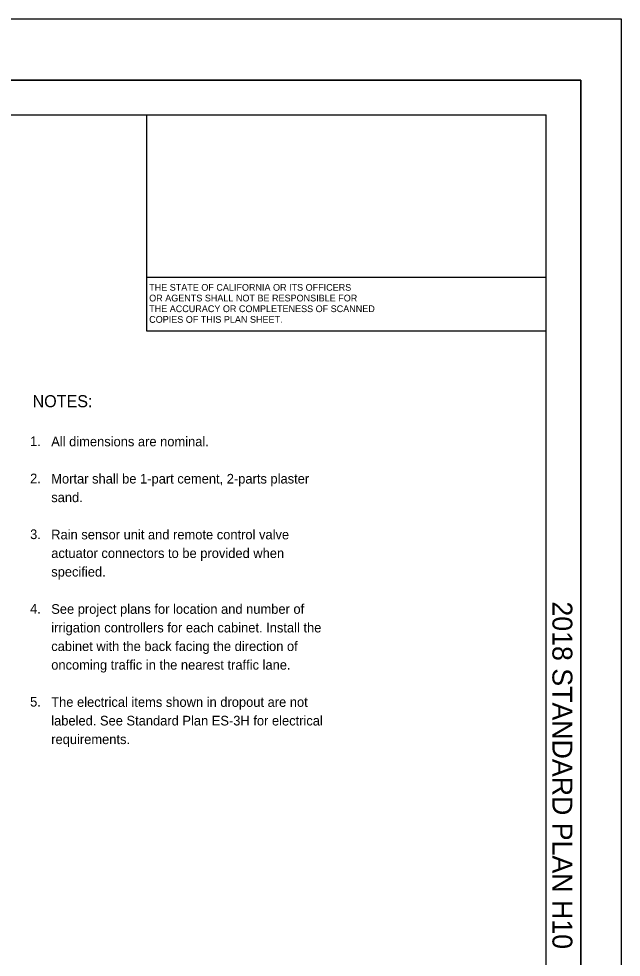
# Model space of a CAD drawing. Extents: x -894 to 866, y -476 to 714.
# Drawn here: x 428 to 866, y 33 to 714 of the extents above; entities that cross this region are included whole.
import ezdxf

# ---------------------------------------------------------------- set-up
doc = ezdxf.new("R2010")
doc.units = 0
for name, color, linetype in [('10 Sheet Format', 7, 'Continuous'), ('56 Stage 3 Anno', 7, 'Continuous'), ('57 Undefined', 7, 'Continuous')]:
    doc.layers.add(name, color=color, linetype=linetype)

msp = doc.modelspace()

# ---------------------------------------------------------------- linework, layer by layer
at = {"layer": '10 Sheet Format'}
for p, q in [((-863.46, 668.96), (836.55, 668.96)), ((836.55, 668.96), (836.55, -431.05)), ((-813.45, 643.96), (811.55, 643.96)), ((521.56, 525.89), (521.56, 643.96)), ((811.55, -406.04), (811.55, 643.96)), ((811.55, 525.89), (521.56, 525.89)), ((521.56, 487.06), (521.56, 525.89)), ((811.55, 487.06), (521.56, 487.06))]:
    msp.add_line(p, q, dxfattribs=at)
for points in [[(-894.04, 713.57), (865.96, 713.57), (865.96, -476.44), (-894.04, -476.44)], [(-863.46, -431.05), (836.55, -431.05), (836.55, 668.96), (-863.46, 668.96)]]:
    msp.add_lwpolyline(points, close=True, dxfattribs=at)

# ---------------------------------------------------------------- texts
for s, p in [('THE STATE OF CALIFORNIA OR ITS OFFICERS', (523.17, 516.26)), ('OR AGENTS SHALL NOT BE RESPONSIBLE FOR', (523.17, 508.51)), ('THE ACCURACY OR COMPLETENESS OF SCANNED', (523.17, 500.76)), ('COPIES OF THIS PLAN SHEET.', (523.17, 493.01))]:
    msp.add_text(s, height=4.9, dxfattribs=at).set_placement(p)
msp.add_text('2018 STANDARD PLAN H10', height=14.5, rotation=270, dxfattribs=at).set_placement((815.96, 290.91))
at = {"layer": '56 Stage 3 Anno'}
for s, p in [('1.', (436.7, 403.61)), ('2.', (436.7, 376.61)), ('3.', (436.7, 336.11)), ('4.', (436.7, 282.11)), ('5.', (436.7, 214.61))]:
    msp.add_text(s, height=7, dxfattribs=at).set_placement(p)
at = {"layer": '57 Undefined'}
for s, height, p in [('NOTES:', 8.75, (438.45, 431.78)), ('All dimensions are nominal.', 7, (452.04, 403.41)), ('Mortar shall be 1-part cement, 2-parts plaster', 7, (452.04, 376.41)), ('sand.', 7, (452.04, 362.91)), ('Rain sensor unit and remote control valve', 7, (452.04, 335.91)), ('actuator connectors to be provided when', 7, (452.04, 322.41)), ('specified.', 7, (452.04, 308.91)), ('See project plans for location and number of', 7, (452.04, 281.91)), ('irrigation controllers for each cabinet. Install the', 7, (452.04, 268.41)), ('cabinet with the back facing the direction of', 7, (452.04, 254.91)), ('oncoming traffic in the nearest traffic lane.', 7, (452.04, 241.41)), ('The electrical items shown in dropout are not', 7, (452.04, 214.41)), ('labeled. See Standard Plan ES-3H for electrical', 7, (452.04, 200.91)), ('requirements.', 7, (452.04, 187.41))]:
    msp.add_text(s, height=height, dxfattribs=at).set_placement(p)

doc.saveas('drawing.dxf')
